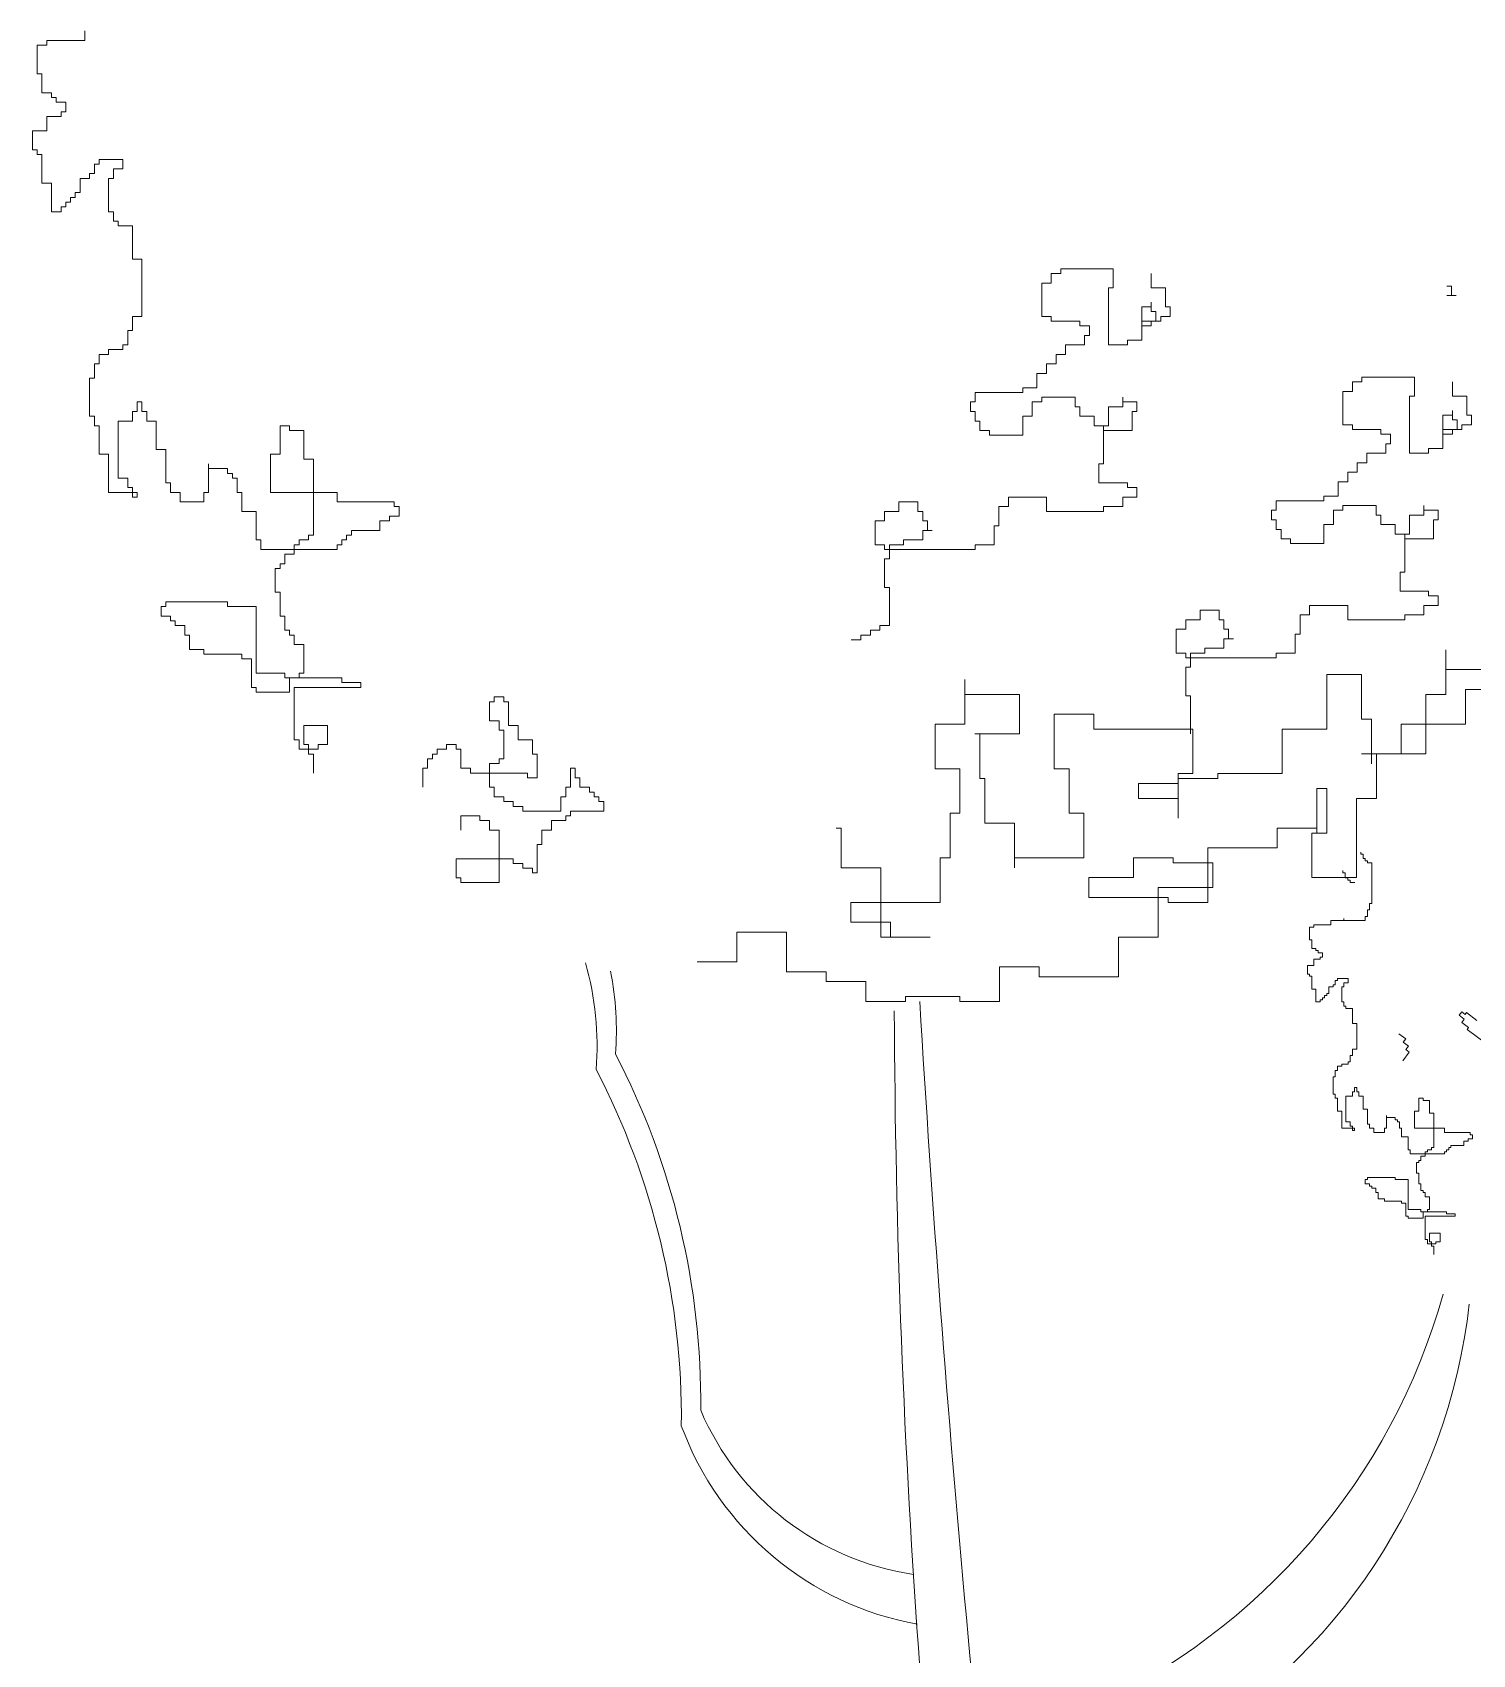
# Model space of a CAD drawing. Header units: millimetres. Extents: x -51 to 151, y -74 to 104.
# Drawn here: x 90.626 to 90.8867, y -60.7952 to -60.5016 of the extents above; entities that cross this region are included whole.
import ezdxf

# ---------------------------------------------------------------- set-up
doc = ezdxf.new("R2010")
doc.units = ezdxf.units.MM
doc.header["$LTSCALE"] = 15

# ---------------------------------------------------------------- blocks, each defined once
blk = doc.blocks.new('sf')
at = {"color": 84, "lineweight": 5}
for p, q in [((17609.01, 471773.59), (17609.01, 471776.87)), ((17592.56, 471762.09), (17592.56, 471771.94)), ((17592.56, 471771.94), (17595.85, 471771.94)), ((17595.85, 471773.59), (17609.01, 471773.59)), ((17595.85, 471771.94), (17595.85, 471773.59)), ((17594.21, 471762.09), (17592.56, 471762.09)), ((17594.21, 471755.51), (17594.21, 471762.09)), ((17597.5, 471755.51), (17594.21, 471755.51)), ((17597.5, 471753.87), (17597.5, 471755.51)), ((17599.14, 471753.87), (17597.5, 471753.87)), ((17599.14, 471752.23), (17599.14, 471753.87)), ((17602.43, 471752.23), (17599.14, 471752.23)), ((17600.78, 471747.3), (17600.78, 471748.94)), ((17600.78, 471748.94), (17602.43, 471748.94)), ((17602.43, 471748.94), (17602.43, 471752.23)), ((17595.85, 471747.3), (17600.78, 471747.3)), ((17595.85, 471742.37), (17595.85, 471747.3)), ((17590.92, 471735.8), (17590.92, 471742.37)), ((17590.92, 471742.37), (17595.85, 471742.37)), ((17592.56, 471735.8), (17590.92, 471735.8)), ((17592.56, 471734.15), (17592.56, 471735.8)), ((17594.21, 471734.15), (17592.56, 471734.15)), ((17594.21, 471724.29), (17594.21, 471734.15)), ((17622.16, 471732.51), (17613.94, 471732.51)), ((17613.94, 471732.51), (17613.94, 471730.87)), ((17622.16, 471729.22), (17622.16, 471732.51)), ((17612.3, 471727.58), (17610.65, 471727.58)), ((17610.65, 471727.58), (17610.65, 471725.94)), ((17613.94, 471730.87), (17612.3, 471730.87)), ((17612.3, 471730.87), (17612.3, 471727.58)), ((17618.87, 471725.94), (17618.87, 471729.22)), ((17618.87, 471729.22), (17622.16, 471729.22)), ((17597.5, 471724.29), (17594.21, 471724.29)), ((17597.5, 471714.44), (17597.5, 471724.29)), ((17607.36, 471721.01), (17605.72, 471721.01)), ((17605.72, 471721.01), (17605.72, 471719.36)), ((17610.65, 471725.94), (17607.36, 471725.94)), ((17607.36, 471725.94), (17607.36, 471721.01)), ((17617.23, 471714.44), (17617.23, 471725.94)), ((17617.23, 471725.94), (17618.87, 471725.94)), ((17602.43, 471716.08), (17600.78, 471716.08)), ((17600.78, 471716.08), (17600.78, 471714.44)), ((17604.07, 471717.72), (17602.43, 471717.72)), ((17602.43, 471717.72), (17602.43, 471716.08)), ((17605.72, 471719.36), (17604.07, 471719.36)), ((17604.07, 471719.36), (17604.07, 471717.72)), ((17600.78, 471714.44), (17597.5, 471714.44)), ((17618.87, 471714.44), (17617.23, 471714.44)), ((17618.87, 471711.15), (17618.87, 471714.44)), ((17620.52, 471711.15), (17618.87, 471711.15)), ((17620.52, 471709.51), (17620.52, 471711.15)), ((17625.45, 471709.51), (17620.52, 471709.51)), ((17625.45, 471698), (17625.45, 471709.51)), ((17628.74, 471698), (17625.45, 471698)), ((17628.74, 471678.29), (17628.74, 471698)), ((17946.12, 471693.07), (17942.83, 471693.07)), ((17942.83, 471693.07), (17942.83, 471689.79)), ((17964.21, 471694.72), (17946.12, 471694.72)), ((17946.12, 471694.72), (17946.12, 471693.07)), ((17964.21, 471688.15), (17964.21, 471694.72)), ((17977.37, 471693.07), (17977.37, 471688.15)), ((17942.83, 471689.79), (17939.54, 471689.79)), ((17939.54, 471689.79), (17939.54, 471678.29)), ((17962.57, 471688.15), (17964.21, 471688.15)), ((17962.57, 471668.43), (17962.57, 471688.15)), ((17977.37, 471688.15), (17982.3, 471688.15)), ((17982.3, 471688.15), (17982.3, 471681.57)), ((18079.45, 471688.71), (18081.1, 471688.71)), ((18081.1, 471688.71), (18081.1, 471685.43)), ((17974.08, 471675), (17974.08, 471681.57)), ((17974.08, 471681.57), (17977.37, 471681.57)), ((17977.37, 471681.57), (17977.37, 471683.22)), ((17977.37, 471683.22), (17977.37, 471679.93)), ((17982.3, 471681.57), (17983.94, 471681.57)), ((17983.94, 471681.57), (17983.94, 471678.29)), ((18082.74, 471685.43), (18079.45, 471685.43)), ((18081.1, 471685.43), (18082.74, 471685.43)), ((17625.45, 471678.29), (17628.74, 471678.29)), ((17625.45, 471673.36), (17625.45, 471678.29)), ((17939.54, 471678.29), (17942.83, 471678.29)), ((17942.83, 471678.29), (17942.83, 471676.64)), ((17942.83, 471676.64), (17952.7, 471676.64)), ((17952.7, 471676.64), (17952.7, 471675)), ((17979.01, 471676.64), (17974.08, 471676.64)), ((17974.08, 471676.64), (17974.08, 471670.07)), ((17977.37, 471679.93), (17979.01, 471679.93)), ((17980.66, 471676.64), (17977.37, 471676.64)), ((17977.37, 471676.64), (17977.37, 471675)), ((17979.01, 471679.93), (17979.01, 471676.64)), ((17983.94, 471678.29), (17980.66, 471678.29)), ((17980.66, 471678.29), (17980.66, 471676.64)), ((17623.81, 471668.43), (17623.81, 471673.36)), ((17623.81, 471673.36), (17625.45, 471673.36)), ((17952.7, 471675), (17955.99, 471675)), ((17955.99, 471671.71), (17954.34, 471671.71)), ((17954.34, 471671.71), (17954.34, 471668.43)), ((17955.99, 471675), (17955.99, 471671.71)), ((17977.37, 471675), (17974.08, 471675)), ((17613.94, 471661.86), (17613.94, 471665.14)), ((17613.94, 471665.14), (17617.23, 471665.14)), ((17617.23, 471665.14), (17617.23, 471666.78)), ((17617.23, 471666.78), (17622.16, 471666.78)), ((17622.16, 471666.78), (17622.16, 471668.43)), ((17622.16, 471668.43), (17623.81, 471668.43)), ((17947.77, 471665.14), (17944.48, 471665.14)), ((17944.48, 471665.14), (17944.48, 471661.86)), ((17954.34, 471668.43), (17947.77, 471668.43)), ((17947.77, 471668.43), (17947.77, 471665.14)), ((17969.14, 471668.43), (17962.57, 471668.43)), ((17974.08, 471670.07), (17969.14, 471670.07)), ((17969.14, 471670.07), (17969.14, 471668.43)), ((17612.3, 471656.93), (17612.3, 471661.86)), ((17612.3, 471661.86), (17613.94, 471661.86)), ((17944.48, 471661.86), (17941.19, 471661.86)), ((17941.19, 471661.86), (17941.19, 471658.57)), ((17610.65, 471643.78), (17610.65, 471656.93)), ((17610.65, 471656.93), (17612.3, 471656.93)), ((17937.9, 471653.64), (17932.97, 471653.64)), ((17932.97, 471653.64), (17932.97, 471652)), ((17941.19, 471658.57), (17937.9, 471658.57)), ((17937.9, 471658.57), (17937.9, 471653.64)), ((18050.16, 471655.65), (18046.87, 471655.65)), ((18046.87, 471655.65), (18046.87, 471652.37)), ((18068.25, 471657.3), (18050.16, 471657.3)), ((18050.16, 471657.3), (18050.16, 471655.65)), ((18068.25, 471650.72), (18068.25, 471657.3)), ((18081.4, 471655.65), (18081.4, 471650.72)), ((17628.74, 471648.71), (17627.1, 471648.71)), ((17627.1, 471648.71), (17627.1, 471645.42)), ((17628.74, 471645.42), (17628.74, 471648.71)), ((17916.52, 471648.71), (17914.88, 471648.71)), ((17914.88, 471648.71), (17914.88, 471645.42)), ((17932.97, 471652), (17916.52, 471652)), ((17916.52, 471652), (17916.52, 471648.71)), ((17936.25, 471643.78), (17936.25, 471648.71)), ((17936.25, 471648.71), (17939.54, 471648.71)), ((17939.54, 471648.71), (17939.54, 471650.35)), ((17939.54, 471650.35), (17951.05, 471650.35)), ((17951.05, 471650.35), (17951.05, 471647.07)), ((17967.5, 471648.71), (17967.5, 471650.35)), ((17967.5, 471650.35), (17967.5, 471647.07)), ((17972.43, 471648.71), (17967.5, 471648.71)), ((17972.43, 471645.42), (17972.43, 471648.71)), ((18046.87, 471652.37), (18043.58, 471652.37)), ((18043.58, 471652.37), (18043.58, 471640.86)), ((18066.6, 471650.72), (18068.25, 471650.72)), ((18066.6, 471631.01), (18066.6, 471650.72)), ((18081.4, 471650.72), (18086.33, 471650.72)), ((18086.33, 471650.72), (18086.33, 471644.15)), ((17612.3, 471643.78), (17610.65, 471643.78)), ((17612.3, 471640.49), (17612.3, 471643.78)), ((17627.1, 471645.42), (17625.45, 471645.42)), ((17625.45, 471645.42), (17625.45, 471642.14)), ((17630.39, 471645.42), (17628.74, 471645.42)), ((17630.39, 471642.14), (17630.39, 471645.42)), ((17914.88, 471645.42), (17916.52, 471645.42)), ((17916.52, 471645.42), (17916.52, 471642.14)), ((17932.97, 471637.21), (17932.97, 471643.78)), ((17932.97, 471643.78), (17936.25, 471643.78)), ((17951.05, 471647.07), (17952.7, 471647.07)), ((17952.7, 471647.07), (17952.7, 471643.78)), ((17952.7, 471643.78), (17957.63, 471643.78)), ((17957.63, 471643.78), (17957.63, 471640.49)), ((17967.5, 471647.07), (17962.57, 471647.07)), ((17962.57, 471647.07), (17962.57, 471640.49)), ((17970.79, 471638.85), (17970.79, 471645.42)), ((17970.79, 471645.42), (17972.43, 471645.42)), ((18078.11, 471637.58), (18078.11, 471644.15)), ((18078.11, 471644.15), (18081.4, 471644.15)), ((18081.4, 471644.15), (18081.4, 471645.79)), ((18081.4, 471645.79), (18081.4, 471642.51)), ((18081.4, 471642.51), (18083.05, 471642.51)), ((18083.05, 471642.51), (18083.05, 471639.22)), ((18086.33, 471644.15), (18087.98, 471644.15)), ((18087.98, 471644.15), (18087.98, 471640.86)), ((17613.94, 471640.49), (17612.3, 471640.49)), ((17613.94, 471630.64), (17613.94, 471640.49)), ((17625.45, 471642.14), (17620.52, 471642.14)), ((17620.52, 471642.14), (17620.52, 471622.42)), ((17633.67, 471642.14), (17630.39, 471642.14)), ((17633.67, 471632.28), (17633.67, 471642.14)), ((17679.72, 471640.49), (17676.43, 471640.49)), ((17676.43, 471640.49), (17676.43, 471630.64)), ((17679.72, 471638.85), (17679.72, 471640.49)), ((17684.65, 471638.85), (17679.72, 471638.85)), ((17684.65, 471628.99), (17684.65, 471638.85)), ((17916.52, 471642.14), (17918.17, 471642.14)), ((17918.17, 471642.14), (17918.17, 471638.85)), ((17918.17, 471638.85), (17921.45, 471638.85)), ((17921.45, 471638.85), (17921.45, 471637.21)), ((17921.45, 471637.21), (17932.97, 471637.21)), ((17957.63, 471640.49), (17960.92, 471640.49)), ((17960.92, 471640.49), (17960.92, 471638.85)), ((17962.57, 471640.49), (17960.92, 471640.49)), ((17960.92, 471640.49), (17960.92, 471627.35)), ((17960.92, 471638.85), (17970.79, 471638.85)), ((18043.58, 471640.86), (18046.87, 471640.86)), ((18046.87, 471640.86), (18046.87, 471639.22)), ((18046.87, 471639.22), (18056.73, 471639.22)), ((18056.73, 471639.22), (18056.73, 471637.58)), ((18056.73, 471637.58), (18060.02, 471637.58)), ((18060.02, 471637.58), (18060.02, 471634.29)), ((18083.05, 471639.22), (18078.11, 471639.22)), ((18078.11, 471639.22), (18078.11, 471632.65)), ((18081.4, 471637.58), (18078.11, 471637.58)), ((18084.69, 471639.22), (18081.4, 471639.22)), ((18081.4, 471639.22), (18081.4, 471637.58)), ((18087.98, 471640.86), (18084.69, 471640.86)), ((18084.69, 471640.86), (18084.69, 471639.22)), ((17636.96, 471632.28), (17633.67, 471632.28)), ((17636.96, 471620.78), (17636.96, 471632.28)), ((18060.02, 471634.29), (18058.38, 471634.29)), ((18058.38, 471634.29), (18058.38, 471631.01)), ((18078.11, 471632.65), (18073.18, 471632.65)), ((18073.18, 471632.65), (18073.18, 471631.01)), ((17617.23, 471630.64), (17613.94, 471630.64)), ((17617.23, 471617.49), (17617.23, 471630.64)), ((17651.76, 471625.71), (17651.76, 471627.35)), ((17651.76, 471627.35), (17651.76, 471617.49)), ((17658.34, 471625.71), (17651.76, 471625.71)), ((17658.34, 471624.06), (17658.34, 471625.71)), ((17676.43, 471630.64), (17673.14, 471630.64)), ((17673.14, 471630.64), (17673.14, 471617.49)), ((17687.94, 471628.99), (17684.65, 471628.99)), ((17687.94, 471602.7), (17687.94, 471628.99)), ((17960.92, 471627.35), (17959.28, 471627.35)), ((17959.28, 471627.35), (17959.28, 471620.78)), ((18051.8, 471627.72), (18048.51, 471627.72)), ((18048.51, 471627.72), (18048.51, 471624.43)), ((18058.38, 471631.01), (18051.8, 471631.01)), ((18051.8, 471631.01), (18051.8, 471627.72)), ((18073.18, 471631.01), (18066.6, 471631.01)), ((17620.52, 471622.42), (17623.81, 471622.42)), ((17623.81, 471622.42), (17623.81, 471619.13)), ((17638.61, 471620.78), (17636.96, 471620.78)), ((17638.61, 471617.49), (17638.61, 471620.78)), ((17659.99, 471624.06), (17658.34, 471624.06)), ((17659.99, 471622.42), (17659.99, 471624.06)), ((17661.63, 471622.42), (17659.99, 471622.42)), ((17661.63, 471617.49), (17661.63, 471622.42)), ((17959.28, 471620.78), (17969.14, 471620.78)), ((17969.14, 471620.78), (17969.14, 471619.13)), ((18045.22, 471621.15), (18041.93, 471621.15)), ((18041.93, 471621.15), (18041.93, 471616.22)), ((18048.51, 471624.43), (18045.22, 471624.43)), ((18045.22, 471624.43), (18045.22, 471621.15)), ((17627.1, 471617.49), (17617.23, 471617.49)), ((17623.81, 471619.13), (17625.45, 471619.13)), ((17625.45, 471619.13), (17625.45, 471615.85)), ((17625.45, 471615.85), (17627.1, 471615.85)), ((17627.1, 471615.85), (17627.1, 471617.49)), ((17641.9, 471617.49), (17638.61, 471617.49)), ((17641.9, 471614.21), (17641.9, 471617.49)), ((17651.76, 471617.49), (17650.12, 471617.49)), ((17650.12, 471617.49), (17650.12, 471614.21)), ((17663.27, 471617.49), (17661.63, 471617.49)), ((17663.27, 471610.92), (17663.27, 471617.49)), ((17673.14, 471617.49), (17696.16, 471617.49)), ((17696.16, 471617.49), (17696.16, 471614.21)), ((17941.19, 471615.85), (17928.03, 471615.85)), ((17928.03, 471615.85), (17928.03, 471612.56)), ((17941.19, 471610.92), (17941.19, 471615.85)), ((17972.43, 471615.85), (17967.5, 471615.85)), ((17967.5, 471615.85), (17967.5, 471612.56)), ((17969.14, 471619.13), (17972.43, 471619.13)), ((17972.43, 471619.13), (17972.43, 471615.85)), ((18037, 471614.57), (18020.56, 471614.57)), ((18020.56, 471614.57), (18020.56, 471611.29)), ((18041.93, 471616.22), (18037, 471616.22)), ((18037, 471616.22), (18037, 471614.57)), ((17650.12, 471614.21), (17641.9, 471614.21)), ((17668.21, 471610.92), (17663.27, 471610.92)), ((17668.21, 471601.06), (17668.21, 471610.92)), ((17696.16, 471614.21), (17715.9, 471614.21)), ((17717.54, 471609.28), (17714.25, 471609.28)), ((17714.25, 471609.28), (17714.25, 471607.63)), ((17715.9, 471614.21), (17715.9, 471612.56)), ((17715.9, 471612.56), (17717.54, 471612.56)), ((17717.54, 471612.56), (17717.54, 471609.28)), ((17885.28, 471607.63), (17885.28, 471610.92)), ((17885.28, 471610.92), (17890.21, 471610.92)), ((17890.21, 471610.92), (17890.21, 471614.21)), ((17890.21, 471614.21), (17896.79, 471614.21)), ((17896.79, 471614.21), (17896.79, 471610.92)), ((17896.79, 471610.92), (17898.43, 471610.92)), ((17898.43, 471610.92), (17898.43, 471607.63)), ((17924.74, 471612.56), (17924.74, 471605.99)), ((17928.03, 471612.56), (17924.74, 471612.56)), ((17960.92, 471610.92), (17941.19, 471610.92)), ((17967.5, 471612.56), (17960.92, 471612.56)), ((17960.92, 471612.56), (17960.92, 471610.92)), ((18020.56, 471611.29), (18018.91, 471611.29)), ((18018.91, 471611.29), (18018.91, 471608)), ((18040.29, 471606.36), (18040.29, 471611.29)), ((18040.29, 471611.29), (18043.58, 471611.29)), ((18043.58, 471611.29), (18043.58, 471612.93)), ((18043.58, 471612.93), (18055.09, 471612.93)), ((18055.09, 471612.93), (18055.09, 471609.65)), ((18055.09, 471609.65), (18056.73, 471609.65)), ((18056.73, 471609.65), (18056.73, 471606.36)), ((18071.53, 471609.65), (18066.6, 471609.65)), ((18066.6, 471609.65), (18066.6, 471603.07)), ((18071.53, 471611.29), (18071.53, 471612.93)), ((18071.53, 471612.93), (18071.53, 471609.65)), ((18076.47, 471611.29), (18071.53, 471611.29)), ((18076.47, 471608), (18076.47, 471611.29)), ((17710.96, 471604.35), (17701.1, 471604.35)), ((17701.1, 471604.35), (17701.1, 471602.7)), ((17710.96, 471607.63), (17710.96, 471604.35)), ((17714.25, 471607.63), (17710.96, 471607.63)), ((17881.99, 471607.63), (17885.28, 471607.63)), ((17881.99, 471599.42), (17881.99, 471607.63)), ((17898.43, 471607.63), (17900.08, 471607.63)), ((17901.72, 471604.35), (17898.43, 471604.35)), ((17898.43, 471604.35), (17898.43, 471601.06)), ((17900.08, 471607.63), (17900.08, 471604.35)), ((17900.08, 471604.35), (17901.72, 471604.35)), ((17924.74, 471605.99), (17923.1, 471605.99)), ((17923.1, 471605.99), (17923.1, 471599.42)), ((18018.91, 471608), (18020.56, 471608)), ((18020.56, 471608), (18020.56, 471604.72)), ((18020.56, 471604.72), (18022.2, 471604.72)), ((18022.2, 471604.72), (18022.2, 471601.43)), ((18037, 471599.79), (18037, 471606.36)), ((18037, 471606.36), (18040.29, 471606.36)), ((18056.73, 471606.36), (18061.67, 471606.36)), ((18061.67, 471606.36), (18061.67, 471603.07)), ((18061.67, 471603.07), (18064.96, 471603.07)), ((18064.96, 471603.07), (18064.96, 471601.43)), ((18066.6, 471603.07), (18064.96, 471603.07)), ((18064.96, 471603.07), (18064.96, 471589.93)), ((18074.82, 471601.43), (18074.82, 471608)), ((18074.82, 471608), (18076.47, 471608)), ((17669.85, 471601.06), (17668.21, 471601.06)), ((17669.85, 471597.77), (17669.85, 471601.06)), ((17696.16, 471597.77), (17669.85, 471597.77)), ((17681.36, 471596.13), (17681.36, 471599.42)), ((17681.36, 471599.42), (17683.01, 471599.42)), ((17683.01, 471601.06), (17686.3, 471601.06)), ((17683.01, 471599.42), (17683.01, 471601.06)), ((17686.3, 471602.7), (17687.94, 471602.7)), ((17686.3, 471601.06), (17686.3, 471602.7)), ((17697.81, 471599.42), (17696.16, 471599.42)), ((17696.16, 471599.42), (17696.16, 471597.77)), ((17699.45, 471601.06), (17697.81, 471601.06)), ((17697.81, 471601.06), (17697.81, 471599.42)), ((17701.1, 471602.7), (17699.45, 471602.7)), ((17699.45, 471602.7), (17699.45, 471601.06)), ((17885.28, 471599.42), (17881.99, 471599.42)), ((17885.28, 471597.77), (17885.28, 471599.42)), ((17916.52, 471597.77), (17885.28, 471597.77)), ((17891.85, 471599.42), (17886.92, 471599.42)), ((17886.92, 471599.42), (17886.92, 471594.49)), ((17898.43, 471601.06), (17891.85, 471601.06)), ((17891.85, 471601.06), (17891.85, 471599.42)), ((17923.1, 471599.42), (17916.52, 471599.42)), ((17916.52, 471599.42), (17916.52, 471597.77)), ((18022.2, 471601.43), (18025.49, 471601.43)), ((18025.49, 471601.43), (18025.49, 471599.79)), ((18025.49, 471599.79), (18037, 471599.79)), ((18064.96, 471601.43), (18074.82, 471601.43)), ((17676.43, 471591.2), (17676.43, 471592.84)), ((17676.43, 471592.84), (17678.07, 471592.84)), ((17678.07, 471592.84), (17678.07, 471596.13)), ((17678.07, 471596.13), (17681.36, 471596.13)), ((17886.92, 471594.49), (17885.28, 471594.49)), ((17885.28, 471594.49), (17885.28, 471584.63)), ((17674.79, 471582.99), (17674.79, 471591.2)), ((17674.79, 471591.2), (17676.43, 471591.2)), ((18064.96, 471589.93), (18063.31, 471589.93)), ((18063.31, 471589.93), (18063.31, 471583.36)), ((17676.43, 471582.99), (17674.79, 471582.99)), ((17676.43, 471574.77), (17676.43, 471582.99)), ((17885.28, 471584.63), (17886.92, 471584.63)), ((17886.92, 471584.63), (17886.92, 471571.48)), ((18063.31, 471583.36), (18073.18, 471583.36)), ((18073.18, 471583.36), (18073.18, 471581.71)), ((18073.18, 471581.71), (18076.47, 471581.71)), ((18076.47, 471581.71), (18076.47, 471578.43)), ((17636.96, 471578.06), (17635.32, 471578.06)), ((17635.32, 471578.06), (17635.32, 471574.77)), ((17658.34, 471579.7), (17636.96, 471579.7)), ((17636.96, 471579.7), (17636.96, 471578.06)), ((17658.34, 471578.06), (17658.34, 471579.7)), ((17668.21, 471578.06), (17658.34, 471578.06)), ((17668.21, 471555.05), (17668.21, 471578.06)), ((17994.24, 471573.5), (17994.24, 471576.78)), ((17994.24, 471576.78), (18000.82, 471576.78)), ((18000.82, 471576.78), (18000.82, 471573.5)), ((18028.78, 471575.14), (18028.78, 471568.57)), ((18032.07, 471575.14), (18028.78, 471575.14)), ((18045.22, 471578.43), (18032.07, 471578.43)), ((18032.07, 471578.43), (18032.07, 471575.14)), ((18045.22, 471573.5), (18045.22, 471578.43)), ((18071.53, 471575.14), (18064.96, 471575.14)), ((18064.96, 471575.14), (18064.96, 471573.5)), ((18076.47, 471578.43), (18071.53, 471578.43)), ((18071.53, 471578.43), (18071.53, 471575.14)), ((17635.32, 471574.77), (17638.61, 471574.77)), ((17638.61, 471574.77), (17638.61, 471573.13)), ((17638.61, 471573.13), (17640.25, 471573.13)), ((17640.25, 471573.13), (17640.25, 471571.48)), ((17640.25, 471571.48), (17643.54, 471571.48)), ((17643.54, 471571.48), (17643.54, 471568.2)), ((17678.07, 471574.77), (17676.43, 471574.77)), ((17678.07, 471569.84), (17678.07, 471574.77)), ((17679.72, 471569.84), (17678.07, 471569.84)), ((17679.72, 471568.2), (17679.72, 471569.84)), ((17883.63, 471569.84), (17880.34, 471569.84)), ((17880.34, 471569.84), (17880.34, 471568.2)), ((17886.92, 471571.48), (17883.63, 471571.48)), ((17883.63, 471571.48), (17883.63, 471569.84)), ((17986.02, 471570.21), (17989.31, 471570.21)), ((17986.02, 471562), (17986.02, 471570.21)), ((17989.31, 471570.21), (17989.31, 471573.5)), ((17989.31, 471573.5), (17994.24, 471573.5)), ((18000.82, 471573.5), (18002.47, 471573.5)), ((18002.47, 471573.5), (18002.47, 471570.21)), ((18002.47, 471570.21), (18004.11, 471570.21)), ((18004.11, 471570.21), (18004.11, 471566.92)), ((18064.96, 471573.5), (18045.22, 471573.5)), ((17643.54, 471568.2), (17645.19, 471568.2)), ((17645.19, 471568.2), (17645.19, 471563.27)), ((17681.36, 471568.2), (17679.72, 471568.2)), ((17681.36, 471564.91), (17681.36, 471568.2)), ((17684.65, 471564.91), (17681.36, 471564.91)), ((17684.65, 471555.05), (17684.65, 471564.91)), ((17877.05, 471566.56), (17873.77, 471566.56)), ((17880.34, 471568.2), (17877.05, 471568.2)), ((17877.05, 471568.2), (17877.05, 471566.56)), ((18005.76, 471566.92), (18002.47, 471566.92)), ((18002.47, 471566.92), (18002.47, 471563.64)), ((18004.11, 471566.92), (18005.76, 471566.92)), ((18028.78, 471568.57), (18027.13, 471568.57)), ((18027.13, 471568.57), (18027.13, 471562)), ((17645.19, 471563.27), (17650.12, 471563.27)), ((17650.12, 471563.27), (17650.12, 471561.63)), ((17650.12, 471561.63), (17663.27, 471561.63)), ((17663.27, 471561.63), (17663.27, 471559.98)), ((17663.27, 471559.98), (17666.56, 471559.98)), ((17666.56, 471559.98), (17666.56, 471550.12)), ((17989.31, 471562), (17986.02, 471562)), ((17989.31, 471560.35), (17989.31, 471562)), ((18020.56, 471560.35), (17989.31, 471560.35)), ((17995.89, 471562), (17990.96, 471562)), ((17990.96, 471562), (17990.96, 471557.07)), ((18002.47, 471563.64), (17995.89, 471563.64)), ((17995.89, 471563.64), (17995.89, 471562)), ((18027.13, 471562), (18020.56, 471562)), ((18020.56, 471562), (18020.56, 471560.35)), ((18079.1, 471556.28), (18079.1, 471563.12)), ((18079.1, 471563.12), (18079.1, 471547.72)), ((17678.07, 471555.05), (17668.21, 471555.05)), ((17678.07, 471553.41), (17678.07, 471555.05)), ((17697.81, 471553.41), (17678.07, 471553.41)), ((17679.72, 471548.48), (17679.72, 471553.41)), ((17679.72, 471553.41), (17683.01, 471553.41)), ((17683.01, 471553.41), (17683.01, 471555.05)), ((17683.01, 471555.05), (17684.65, 471555.05)), ((17697.81, 471551.77), (17697.81, 471553.41)), ((17913.02, 471552.86), (17913.02, 471537.46)), ((17913.02, 471547.72), (17913.02, 471552.86)), ((17990.96, 471557.07), (17989.31, 471557.07)), ((17989.31, 471557.07), (17989.31, 471547.21)), ((18038.01, 471554.57), (18038.01, 471535.75)), ((18049.99, 471554.57), (18038.01, 471554.57)), ((18049.99, 471539.17), (18049.99, 471554.57)), ((18099.64, 471556.28), (18079.1, 471556.28)), ((17666.56, 471550.12), (17668.21, 471550.12)), ((17668.21, 471550.12), (17668.21, 471548.48)), ((17668.21, 471548.48), (17679.72, 471548.48)), ((17681.36, 471532.05), (17681.36, 471550.12)), ((17681.36, 471550.12), (17704.39, 471550.12)), ((17704.39, 471551.77), (17697.81, 471551.77)), ((17704.39, 471550.12), (17704.39, 471551.77)), ((17931.86, 471547.72), (17913.02, 471547.72)), ((17931.86, 471534.04), (17931.86, 471547.72)), ((17989.31, 471547.21), (17990.96, 471547.21)), ((17990.96, 471547.21), (17990.96, 471534.06)), ((18072.25, 471547.72), (18072.25, 471527.2)), ((18079.1, 471547.72), (18072.25, 471547.72)), ((18085.95, 471537.46), (18085.95, 471549.43)), ((18085.95, 471549.43), (18099.64, 471549.43)), ((17748.79, 471545.19), (17748.79, 471538.62)), ((17750.43, 471545.19), (17748.79, 471545.19)), ((17750.43, 471546.84), (17750.43, 471545.19)), ((17753.72, 471546.84), (17750.43, 471546.84)), ((17753.72, 471545.19), (17753.72, 471546.84)), ((17755.36, 471545.19), (17753.72, 471545.19)), ((17755.36, 471536.98), (17755.36, 471545.19)), ((17684.65, 471530.41), (17684.65, 471536.98)), ((17684.65, 471536.98), (17692.87, 471536.98)), ((17692.87, 471536.98), (17692.87, 471530.41)), ((17748.79, 471538.62), (17752.08, 471538.62)), ((17752.08, 471538.62), (17752.08, 471535.34)), ((17758.65, 471536.98), (17755.36, 471536.98)), ((17758.65, 471532.05), (17758.65, 471536.98)), ((17913.02, 471537.46), (17902.75, 471537.46)), ((17902.75, 471537.46), (17902.75, 471522.06)), ((17957.54, 471540.88), (17943.84, 471540.88)), ((17943.84, 471540.88), (17943.84, 471522.06)), ((17957.54, 471535.75), (17957.54, 471540.88)), ((18053.42, 471539.17), (18049.99, 471539.17)), ((18053.42, 471523.77), (18053.42, 471539.17)), ((18063.69, 471527.2), (18063.69, 471537.46)), ((18063.69, 471537.46), (18085.95, 471537.46)), ((17683.01, 471532.05), (17681.36, 471532.05)), ((17683.01, 471528.76), (17683.01, 471532.05)), ((17686.3, 471530.41), (17684.65, 471530.41)), ((17686.3, 471527.12), (17686.3, 471530.41)), ((17692.87, 471530.41), (17689.59, 471530.41)), ((17689.59, 471530.41), (17689.59, 471528.76)), ((17733.99, 471530.41), (17737.28, 471530.41)), ((17733.99, 471528.76), (17733.99, 471530.41)), ((17737.28, 471530.41), (17737.28, 471528.76)), ((17752.08, 471535.34), (17753.72, 471535.34)), ((17753.72, 471535.34), (17753.72, 471525.48)), ((17763.59, 471532.05), (17758.65, 471532.05)), ((17763.59, 471527.12), (17763.59, 471532.05)), ((17918.16, 471534.04), (17916.45, 471534.04)), ((17916.45, 471534.04), (17931.86, 471534.04)), ((17918.16, 471518.64), (17918.16, 471534.04)), ((17991.78, 471535.75), (17957.54, 471535.75)), ((17991.78, 471520.35), (17991.78, 471535.75)), ((18038.01, 471535.75), (18022.6, 471535.75)), ((18022.6, 471535.75), (18022.6, 471520.35)), ((17689.59, 471528.76), (17683.01, 471528.76)), ((17687.94, 471527.12), (17686.3, 471527.12)), ((17687.94, 471520.55), (17687.94, 471527.12)), ((17727.41, 471525.48), (17729.05, 471525.48)), ((17727.41, 471522.19), (17727.41, 471525.48)), ((17729.05, 471527.12), (17730.7, 471527.12)), ((17729.05, 471525.48), (17729.05, 471527.12)), ((17730.7, 471528.76), (17733.99, 471528.76)), ((17730.7, 471527.12), (17730.7, 471528.76)), ((17737.28, 471528.76), (17738.92, 471528.76)), ((17738.92, 471528.76), (17738.92, 471522.19)), ((17752.08, 471525.48), (17752.08, 471523.83)), ((17753.72, 471525.48), (17752.08, 471525.48)), ((17765.23, 471527.12), (17763.59, 471527.12)), ((17765.23, 471518.9), (17765.23, 471527.12)), ((18055.13, 471527.2), (18049.99, 471527.2)), ((18049.99, 471527.2), (18063.69, 471527.2)), ((18072.25, 471527.2), (18053.42, 471527.2)), ((18053.42, 471527.2), (18053.42, 471523.77)), ((18055.13, 471511.8), (18055.13, 471527.2)), ((17725.76, 471522.19), (17727.41, 471522.19)), ((17725.76, 471515.62), (17725.76, 471522.19)), ((17738.92, 471522.19), (17742.21, 471522.19)), ((17742.21, 471522.19), (17742.21, 471520.55)), ((17742.21, 471520.55), (17761.94, 471520.55)), ((17748.79, 471523.83), (17748.79, 471515.62)), ((17752.08, 471523.83), (17748.79, 471523.83)), ((17761.94, 471520.55), (17761.94, 471518.9)), ((17776.74, 471522.19), (17778.39, 471522.19)), ((17776.74, 471515.62), (17776.74, 471522.19)), ((17778.39, 471522.19), (17778.39, 471518.9)), ((17902.75, 471522.06), (17911.31, 471522.06)), ((17911.31, 471522.06), (17911.31, 471506.67)), ((17943.84, 471522.06), (17948.98, 471522.06)), ((17948.98, 471522.06), (17948.98, 471506.67)), ((17986.64, 471504.96), (17986.64, 471520.35)), ((17986.64, 471520.35), (17991.78, 471520.35)), ((18022.6, 471520.35), (18000.34, 471520.35)), ((18000.34, 471520.35), (18000.34, 471518.64)), ((17748.79, 471515.62), (17750.43, 471515.62)), ((17750.43, 471515.62), (17750.43, 471512.33)), ((17761.94, 471518.9), (17765.23, 471518.9)), ((17775.1, 471515.62), (17776.74, 471515.62)), ((17775.1, 471512.33), (17775.1, 471515.62)), ((17778.39, 471518.9), (17780.03, 471518.9)), ((17780.03, 471518.9), (17780.03, 471515.62)), ((17780.03, 471515.62), (17783.32, 471515.62)), ((17783.32, 471515.62), (17783.32, 471513.98)), ((17783.32, 471513.98), (17784.96, 471513.98)), ((17784.96, 471513.98), (17784.96, 471512.33)), ((17919.87, 471518.64), (17918.16, 471518.64)), ((17919.87, 471503.25), (17919.87, 471518.64)), ((17986.64, 471516.93), (17972.95, 471516.93)), ((17972.95, 471516.93), (17972.95, 471511.8)), ((18000.34, 471518.64), (17986.64, 471518.64)), ((17986.64, 471518.64), (17986.64, 471516.93)), ((18034.58, 471515.22), (18038.01, 471515.22)), ((18034.58, 471499.82), (18034.58, 471515.22)), ((18038.01, 471515.22), (18038.01, 471499.82)), ((17750.43, 471512.33), (17753.72, 471512.33)), ((17753.72, 471512.33), (17753.72, 471510.69)), ((17753.72, 471510.69), (17757.01, 471510.69)), ((17757.01, 471510.69), (17757.01, 471509.05)), ((17757.01, 471509.05), (17760.3, 471509.05)), ((17760.3, 471509.05), (17760.3, 471507.4)), ((17773.45, 471512.33), (17775.1, 471512.33)), ((17773.45, 471507.4), (17773.45, 471512.33)), ((17784.96, 471512.33), (17786.61, 471512.33)), ((17786.61, 471512.33), (17786.61, 471510.69)), ((17786.61, 471510.69), (17788.25, 471510.69)), ((17788.25, 471510.69), (17788.25, 471507.4)), ((17972.95, 471511.8), (17986.64, 471511.8)), ((17986.64, 471511.8), (17986.64, 471504.96)), ((18048.28, 471511.8), (18055.13, 471511.8)), ((18048.28, 471484.43), (18048.28, 471511.8)), ((17745.5, 471505.76), (17738.92, 471505.76)), ((17738.92, 471505.76), (17738.92, 471500.83)), ((17745.5, 471504.12), (17745.5, 471505.76)), ((17748.79, 471504.12), (17745.5, 471504.12)), ((17748.79, 471500.83), (17748.79, 471504.12)), ((17760.3, 471507.4), (17773.45, 471507.4)), ((17770.16, 471504.12), (17770.16, 471500.83)), ((17775.1, 471504.12), (17770.16, 471504.12)), ((17776.74, 471505.76), (17775.1, 471505.76)), ((17775.1, 471505.76), (17775.1, 471504.12)), ((17776.74, 471507.4), (17776.74, 471505.76)), ((17788.25, 471507.4), (17776.74, 471507.4)), ((17911.31, 471506.67), (17907.89, 471506.67)), ((17907.89, 471506.67), (17907.89, 471491.27)), ((17930.14, 471503.25), (17919.87, 471503.25)), ((17930.14, 471487.85), (17930.14, 471503.25)), ((17948.98, 471506.67), (17954.11, 471506.67)), ((17954.11, 471506.67), (17954.11, 471491.27)), ((17752.08, 471500.83), (17748.79, 471500.83)), ((17752.08, 471482.76), (17752.08, 471500.83)), ((17766.88, 471500.83), (17766.88, 471495.9)), ((17770.16, 471500.83), (17766.88, 471500.83)), ((17870.22, 471501.53), (17868.51, 471501.53)), ((17870.22, 471487.85), (17870.22, 471501.53)), ((18020.89, 471494.69), (18020.89, 471501.53)), ((18020.89, 471501.53), (18034.58, 471501.53)), ((18038.01, 471499.82), (18032.87, 471499.82)), ((18032.87, 471499.82), (18032.87, 471484.43)), ((18034.58, 471501.53), (18034.58, 471499.82)), ((17766.88, 471495.9), (17765.23, 471495.9)), ((17765.23, 471495.9), (17765.23, 471486.04)), ((17904.46, 471491.27), (17904.46, 471475.87)), ((17907.89, 471491.27), (17904.46, 471491.27)), ((17954.11, 471491.27), (17930.14, 471491.27)), ((17930.14, 471491.27), (17930.14, 471487.85)), ((17984.93, 471491.27), (17971.23, 471491.27)), ((17971.23, 471491.27), (17971.23, 471484.43)), ((17984.93, 471489.56), (17984.93, 471491.27)), ((17996.92, 471475.87), (17996.92, 471494.69)), ((17996.92, 471494.69), (18020.89, 471494.69)), ((18049.81, 471492.5), (18049.81, 471493.24)), ((18050.55, 471492.5), (18049.81, 471492.5)), ((18050.55, 471491.02), (18050.55, 471492.5)), ((18051.29, 471491.02), (18050.55, 471491.02)), ((18051.29, 471490.28), (18051.29, 471491.02)), ((17757.01, 471490.97), (17737.28, 471490.97)), ((17737.28, 471490.97), (17737.28, 471484.4)), ((17757.01, 471489.33), (17757.01, 471490.97)), ((17760.3, 471489.33), (17757.01, 471489.33)), ((17760.3, 471487.69), (17760.3, 471489.33)), ((17763.59, 471487.69), (17760.3, 471487.69)), ((17763.59, 471486.04), (17763.59, 471487.69)), ((17765.23, 471486.04), (17763.59, 471486.04)), ((17883.92, 471487.85), (17870.22, 471487.85)), ((17883.92, 471463.9), (17883.92, 471487.85)), ((17998.63, 471489.56), (17984.93, 471489.56)), ((17998.63, 471481.01), (17998.63, 471489.56)), ((18043.58, 471486.04), (18043.58, 471486.86)), ((18044.41, 471486.04), (18043.58, 471486.04)), ((18044.41, 471484.4), (18044.41, 471486.04)), ((18052.03, 471490.28), (18051.29, 471490.28)), ((18052.03, 471489.54), (18052.03, 471490.28)), ((18053.51, 471489.54), (18052.03, 471489.54)), ((18053.51, 471475.49), (18053.51, 471489.54)), ((17737.28, 471484.4), (17738.92, 471484.4)), ((17738.92, 471484.4), (17738.92, 471482.76)), ((17738.92, 471482.76), (17752.08, 471482.76)), ((17955.82, 471484.43), (17955.82, 471477.58)), ((17971.23, 471484.43), (17955.82, 471484.43)), ((17979.79, 471481.01), (17998.63, 471481.01)), ((17979.79, 471463.9), (17979.79, 471481.01)), ((18032.87, 471484.43), (18048.28, 471484.43)), ((18045.23, 471484.4), (18044.41, 471484.4)), ((18045.23, 471483.58), (18045.23, 471484.4)), ((18046.05, 471483.58), (18045.23, 471483.58)), ((18046.05, 471482.75), (18046.05, 471483.58)), ((18047.69, 471482.75), (18046.05, 471482.75)), ((17904.46, 471475.87), (17873.64, 471475.87)), ((17873.64, 471475.87), (17873.64, 471469.03)), ((17955.82, 471477.58), (17983.22, 471477.58)), ((17983.22, 471477.58), (17983.22, 471475.87)), ((17983.22, 471475.87), (17996.92, 471475.87)), ((18052.77, 471473.27), (18052.77, 471475.49)), ((18052.77, 471475.49), (18053.51, 471475.49)), ((17873.64, 471469.03), (17887.34, 471469.03)), ((17887.34, 471469.03), (17887.34, 471463.9)), ((18039.45, 471468.1), (18039.45, 471469.58)), ((18039.45, 471469.58), (18043.89, 471469.58)), ((18043.89, 471469.58), (18043.89, 471470.32)), ((18043.89, 471470.32), (18043.89, 471469.58)), ((18043.89, 471469.58), (18051.29, 471469.58)), ((18051.29, 471469.58), (18051.29, 471471.06)), ((18051.29, 471471.06), (18052.03, 471471.06)), ((18052.03, 471471.06), (18052.03, 471473.27)), ((18052.03, 471473.27), (18052.77, 471473.27)), ((17834.27, 471455.35), (17834.27, 471465.61)), ((17834.27, 471465.61), (17851.39, 471465.61)), ((17851.39, 471465.61), (17851.39, 471451.92)), ((17901.04, 471463.9), (17883.92, 471463.9)), ((17887.34, 471463.9), (17901.04, 471463.9)), ((17966.1, 471450.21), (17966.1, 471463.9)), ((17966.1, 471463.9), (17979.79, 471463.9)), ((18032.05, 471462.92), (18032.05, 471467.36)), ((18032.05, 471467.36), (18033.53, 471467.36)), ((18033.53, 471467.36), (18033.53, 471468.1)), ((18033.53, 471468.1), (18039.45, 471468.1)), ((18032.79, 471462.92), (18032.05, 471462.92)), ((18032.79, 471459.97), (18032.79, 471462.92)), ((18034.27, 471459.97), (18032.79, 471459.97)), ((18034.27, 471459.23), (18034.27, 471459.97)), ((18035.01, 471459.23), (18034.27, 471459.23)), ((18035.01, 471458.49), (18035.01, 471459.23)), ((18036.49, 471458.49), (18035.01, 471458.49)), ((18036.49, 471457.01), (18036.49, 471458.49)), ((17820.57, 471455.35), (17834.27, 471455.35)), ((17851.39, 471451.92), (17865.08, 471451.92)), ((17865.08, 471451.92), (17865.08, 471448.5)), ((17925.01, 471453.63), (17938.7, 471453.63)), ((17925.01, 471441.66), (17925.01, 471453.63)), ((17938.7, 471453.63), (17938.7, 471450.21)), ((18031.31, 471451.09), (18031.31, 471454.05)), ((18031.31, 471454.05), (18033.53, 471454.05)), ((18033.53, 471456.27), (18035.75, 471456.27)), ((18033.53, 471454.05), (18033.53, 471456.27)), ((18035.75, 471456.27), (18035.75, 471457.01)), ((18035.75, 471457.01), (18036.49, 471457.01)), ((17865.08, 471448.5), (17878.78, 471448.5)), ((17878.78, 471448.5), (17878.78, 471441.66)), ((17938.7, 471450.21), (17966.1, 471450.21)), ((18032.05, 471451.09), (18031.31, 471451.09)), ((18032.05, 471450.35), (18032.05, 471451.09)), ((18032.79, 471450.35), (18032.05, 471450.35)), ((18032.79, 471445.92), (18032.79, 471450.35)), ((18040.19, 471446.66), (18038.71, 471446.66)), ((18038.71, 471446.66), (18038.71, 471444.44)), ((18040.93, 471447.4), (18040.19, 471447.4)), ((18040.19, 471447.4), (18040.19, 471446.66)), ((18041.67, 471448.87), (18040.93, 471448.87)), ((18040.93, 471448.87), (18040.93, 471447.4)), ((18045.37, 471449.61), (18041.67, 471449.61)), ((18041.67, 471449.61), (18041.67, 471448.87)), ((18043.15, 471441.48), (18043.15, 471446.66)), ((18043.15, 471446.66), (18043.89, 471446.66)), ((18043.89, 471446.66), (18043.89, 471448.14)), ((18043.89, 471448.14), (18045.37, 471448.14)), ((18045.37, 471448.14), (18045.37, 471449.61)), ((17878.78, 471441.66), (17892.48, 471441.66)), ((17892.48, 471441.66), (17892.48, 471443.37)), ((17892.48, 471443.37), (17911.31, 471443.37)), ((17911.31, 471443.37), (17911.31, 471441.66)), ((17911.31, 471441.66), (17925.01, 471441.66)), ((18034.27, 471445.92), (18032.79, 471445.92)), ((18034.27, 471441.48), (18034.27, 471445.92)), ((18035.75, 471441.48), (18034.27, 471441.48)), ((18036.49, 471442.22), (18035.75, 471442.22)), ((18035.75, 471442.22), (18035.75, 471441.48)), ((18037.23, 471442.96), (18036.49, 471442.96)), ((18036.49, 471442.96), (18036.49, 471442.22)), ((18037.97, 471443.7), (18037.23, 471443.7)), ((18037.23, 471443.7), (18037.23, 471442.96)), ((18038.71, 471444.44), (18037.97, 471444.44)), ((18037.97, 471444.44), (18037.97, 471443.7)), ((18043.89, 471441.48), (18043.15, 471441.48)), ((18043.89, 471440), (18043.89, 471441.48)), ((18044.63, 471440), (18043.89, 471440)), ((18044.63, 471439.26), (18044.63, 471440)), ((18046.85, 471439.26), (18044.63, 471439.26)), ((18046.85, 471434.09), (18046.85, 471439.26)), ((18084.6, 471438.09), (18083.72, 471436.91)), ((18083.72, 471436.91), (18085.49, 471435.58)), ((18085.79, 471437.2), (18084.6, 471438.09)), ((18085.49, 471435.58), (18084.6, 471434.39)), ((18086.23, 471437.79), (18085.79, 471437.2)), ((18089.78, 471435.13), (18086.23, 471437.79)), ((18048.33, 471434.09), (18046.85, 471434.09)), ((18048.33, 471425.21), (18048.33, 471434.09)), ((18065.31, 471428.74), (18062.95, 471430.52)), ((18084.6, 471434.39), (18086.97, 471432.62)), ((18086.97, 471432.62), (18086.53, 471432.02)), ((18086.53, 471432.02), (18093.63, 471426.69)), ((18046.85, 471425.21), (18048.33, 471425.21)), ((18046.85, 471423), (18046.85, 471425.21)), ((18064.28, 471421.2), (18066.5, 471424.16)), ((18064.43, 471427.56), (18065.31, 471428.74)), ((18066.2, 471426.23), (18064.43, 471427.56)), ((18065.31, 471425.05), (18066.2, 471426.23)), ((18066.5, 471424.16), (18065.31, 471425.05)), ((18041.67, 471417.82), (18041.67, 471419.3)), ((18041.67, 471419.3), (18043.15, 471419.3)), ((18043.15, 471419.3), (18043.15, 471420.04)), ((18043.15, 471420.04), (18045.37, 471420.04)), ((18045.37, 471420.04), (18045.37, 471420.78)), ((18045.37, 471420.78), (18046.11, 471420.78)), ((18046.11, 471420.78), (18046.11, 471423)), ((18046.11, 471423), (18046.85, 471423)), ((18040.19, 471409.69), (18040.19, 471415.6)), ((18040.19, 471415.6), (18040.93, 471415.6)), ((18040.93, 471415.6), (18040.93, 471417.82)), ((18040.93, 471417.82), (18041.67, 471417.82)), ((18040.93, 471409.69), (18040.19, 471409.69)), ((18040.93, 471408.21), (18040.93, 471409.69)), ((18041.67, 471408.21), (18040.93, 471408.21)), ((18041.67, 471403.77), (18041.67, 471408.21)), ((18046.85, 471408.95), (18044.63, 471408.95)), ((18044.63, 471408.95), (18044.63, 471400.07)), ((18047.59, 471410.43), (18046.85, 471410.43)), ((18046.85, 471410.43), (18046.85, 471408.95)), ((18048.33, 471411.9), (18047.59, 471411.9)), ((18047.59, 471411.9), (18047.59, 471410.43)), ((18048.33, 471410.43), (18048.33, 471411.9)), ((18049.07, 471410.43), (18048.33, 471410.43)), ((18049.07, 471408.95), (18049.07, 471410.43)), ((18050.55, 471408.95), (18049.07, 471408.95)), ((18050.55, 471404.51), (18050.55, 471408.95)), ((18071.27, 471408.21), (18069.79, 471408.21)), ((18069.79, 471408.21), (18069.79, 471403.77)), ((18071.27, 471407.47), (18071.27, 471408.21)), ((18073.49, 471407.47), (18071.27, 471407.47)), ((18073.49, 471403.03), (18073.49, 471407.47)), ((18043.15, 471403.77), (18041.67, 471403.77)), ((18043.15, 471397.86), (18043.15, 471403.77)), ((18052.03, 471404.51), (18050.55, 471404.51)), ((18052.03, 471399.33), (18052.03, 471404.51)), ((18058.69, 471401.55), (18058.69, 471402.29)), ((18058.69, 471402.29), (18058.69, 471397.86)), ((18061.65, 471401.55), (18058.69, 471401.55)), ((18061.65, 471400.81), (18061.65, 471401.55)), ((18069.79, 471403.77), (18068.31, 471403.77)), ((18068.31, 471403.77), (18068.31, 471397.86)), ((18074.97, 471403.03), (18073.49, 471403.03)), ((18074.97, 471391.2), (18074.97, 471403.03)), ((18047.59, 471397.86), (18043.15, 471397.86)), ((18044.63, 471400.07), (18046.11, 471400.07)), ((18046.11, 471400.07), (18046.11, 471398.6)), ((18046.11, 471398.6), (18046.85, 471398.6)), ((18046.85, 471398.6), (18046.85, 471397.12)), ((18046.85, 471397.12), (18047.59, 471397.12)), ((18047.59, 471397.12), (18047.59, 471397.86)), ((18052.77, 471399.33), (18052.03, 471399.33)), ((18052.77, 471397.86), (18052.77, 471399.33)), ((18054.25, 471397.86), (18052.77, 471397.86)), ((18054.25, 471396.38), (18054.25, 471397.86)), ((18057.95, 471396.38), (18054.25, 471396.38)), ((18058.69, 471397.86), (18057.95, 471397.86)), ((18057.95, 471397.86), (18057.95, 471396.38)), ((18062.39, 471400.81), (18061.65, 471400.81)), ((18062.39, 471400.07), (18062.39, 471400.81)), ((18063.13, 471400.07), (18062.39, 471400.07)), ((18063.13, 471397.86), (18063.13, 471400.07)), ((18063.87, 471397.86), (18063.13, 471397.86)), ((18063.87, 471394.9), (18063.87, 471397.86)), ((18068.31, 471397.86), (18078.67, 471397.86)), ((18078.67, 471397.86), (18078.67, 471396.38)), ((18078.67, 471396.38), (18087.55, 471396.38)), ((18087.55, 471396.38), (18087.55, 471395.64)), ((18066.09, 471394.9), (18063.87, 471394.9)), ((18066.09, 471390.46), (18066.09, 471394.9)), ((18066.83, 471390.46), (18066.09, 471390.46)), ((18066.83, 471388.98), (18066.83, 471390.46)), ((18072.75, 471389.72), (18072.75, 471390.46)), ((18072.75, 471390.46), (18074.23, 471390.46)), ((18074.23, 471391.2), (18074.97, 471391.2)), ((18074.23, 471390.46), (18074.23, 471391.2)), ((18080.15, 471390.46), (18079.41, 471390.46)), ((18079.41, 471390.46), (18079.41, 471389.72)), ((18080.89, 471391.2), (18080.15, 471391.2)), ((18080.15, 471391.2), (18080.15, 471390.46)), ((18085.33, 471391.94), (18080.89, 471391.94)), ((18080.89, 471391.94), (18080.89, 471391.2)), ((18085.33, 471393.42), (18085.33, 471391.94)), ((18086.81, 471393.42), (18085.33, 471393.42)), ((18088.29, 471394.16), (18086.81, 471394.16)), ((18086.81, 471394.16), (18086.81, 471393.42)), ((18087.55, 471395.64), (18088.29, 471395.64)), ((18088.29, 471395.64), (18088.29, 471394.16)), ((18078.67, 471388.98), (18066.83, 471388.98)), ((18069.05, 471382.33), (18069.05, 471386.03)), ((18069.05, 471386.03), (18069.79, 471386.03)), ((18069.79, 471386.03), (18069.79, 471386.76)), ((18069.79, 471386.76), (18070.53, 471386.76)), ((18070.53, 471386.76), (18070.53, 471388.24)), ((18070.53, 471388.24), (18072.01, 471388.24)), ((18072.01, 471388.24), (18072.01, 471389.72)), ((18072.01, 471389.72), (18072.75, 471389.72)), ((18079.41, 471389.72), (18078.67, 471389.72)), ((18078.67, 471389.72), (18078.67, 471388.98)), ((18052.03, 471380.11), (18051.29, 471380.11)), ((18051.29, 471380.11), (18051.29, 471378.63)), ((18061.65, 471380.85), (18052.03, 471380.85)), ((18052.03, 471380.85), (18052.03, 471380.11)), ((18061.65, 471380.11), (18061.65, 471380.85)), ((18066.09, 471380.11), (18061.65, 471380.11)), ((18066.09, 471369.76), (18066.09, 471380.11)), ((18069.79, 471382.33), (18069.05, 471382.33)), ((18069.79, 471378.63), (18069.79, 471382.33)), ((18051.29, 471378.63), (18052.77, 471378.63)), ((18052.77, 471378.63), (18052.77, 471377.89)), ((18052.77, 471377.89), (18053.51, 471377.89)), ((18053.51, 471377.89), (18053.51, 471377.15)), ((18053.51, 471377.15), (18054.99, 471377.15)), ((18054.99, 471377.15), (18054.99, 471375.67)), ((18054.99, 471375.67), (18055.73, 471375.67)), ((18055.73, 471375.67), (18055.73, 471373.46)), ((18055.73, 471373.46), (18057.95, 471373.46)), ((18057.95, 471373.46), (18057.95, 471372.72)), ((18070.53, 471378.63), (18069.79, 471378.63)), ((18070.53, 471376.41), (18070.53, 471378.63)), ((18071.27, 471376.41), (18070.53, 471376.41)), ((18071.27, 471375.67), (18071.27, 471376.41)), ((18072.01, 471375.67), (18071.27, 471375.67)), ((18072.01, 471374.2), (18072.01, 471375.67)), ((18073.49, 471374.2), (18072.01, 471374.2)), ((18073.49, 471369.76), (18073.49, 471374.2)), ((18057.95, 471372.72), (18063.87, 471372.72)), ((18063.87, 471372.72), (18063.87, 471371.98)), ((18063.87, 471371.98), (18065.35, 471371.98)), ((18065.35, 471371.98), (18065.35, 471367.54)), ((18070.53, 471369.76), (18066.09, 471369.76)), ((18070.53, 471369.02), (18070.53, 471369.76)), ((18079.41, 471369.02), (18070.53, 471369.02)), ((18071.27, 471366.8), (18071.27, 471369.02)), ((18071.27, 471369.02), (18072.75, 471369.02)), ((18072.75, 471369.02), (18072.75, 471369.76)), ((18072.75, 471369.76), (18073.49, 471369.76)), ((18079.41, 471368.28), (18079.41, 471369.02)), ((18082.37, 471368.28), (18079.41, 471368.28)), ((18082.37, 471367.54), (18082.37, 471368.28)), ((18065.35, 471367.54), (18066.09, 471367.54)), ((18066.09, 471367.54), (18066.09, 471366.8)), ((18066.09, 471366.8), (18071.27, 471366.8)), ((18072.01, 471359.41), (18072.01, 471367.54)), ((18072.01, 471367.54), (18082.37, 471367.54)), ((18072.75, 471359.41), (18072.01, 471359.41)), ((18072.75, 471357.93), (18072.75, 471359.41)), ((18075.71, 471357.93), (18072.75, 471357.93)), ((18073.49, 471358.67), (18073.49, 471361.63)), ((18073.49, 471361.63), (18077.19, 471361.63)), ((18074.23, 471358.67), (18073.49, 471358.67)), ((18074.23, 471357.19), (18074.23, 471358.67)), ((18074.97, 471357.19), (18074.23, 471357.19)), ((18074.97, 471354.23), (18074.97, 471357.19)), ((18077.19, 471358.67), (18075.71, 471358.67)), ((18075.71, 471358.67), (18075.71, 471357.93)), ((18077.19, 471361.63), (18077.19, 471358.67))]:
    blk.add_line(p, q, dxfattribs=at)
for centre, radius, start, end in [((17680.22, 471426.27), 105.71, 355.5901, 15.76), ((17686.91, 471431.61), 105.71, 355.5901, 11.157), ((17561.99, 471303.34), 259.76, 359.3698, 27.5487)]:
    blk.add_arc(centre, radius, start, end, dxfattribs=at)
at = {"color": 43, "lineweight": 5}
for centre, radius, start, end in [((24701.72, 471849.47), 6816.53, 183.430024, 187.017115), ((21170.44, 471452.35), 3281.85, 180.24354, 188.18021), ((17862.18, 471401.39), 224.45, 294.4892, 344.2829), ((17882.52, 471360.61), 206.06, 299.772, 353.4655), ((17915.6, 471331.96), 107.08, 200.1112, 259.8206), ((17909.04, 471337.67), 94.89, 203.0672, 261.6209)]:
    blk.add_arc(centre, radius, start, end, dxfattribs=at)
at = {"lineweight": 5}
blk.add_arc((17555.3, 471298), 259.76, 359.3698, 27.5487, dxfattribs=at)

msp = doc.modelspace()

# ---------------------------------------------------------------- block references
at = {"lineweight": 5, "xscale": 0.0005240255359560251, "yscale": 0.0005240255359560251, "zscale": 0.0005240255359560251}
msp.add_blockref('sf', (81.40792, -307.72448), dxfattribs=at)

doc.saveas('drawing.dxf')
